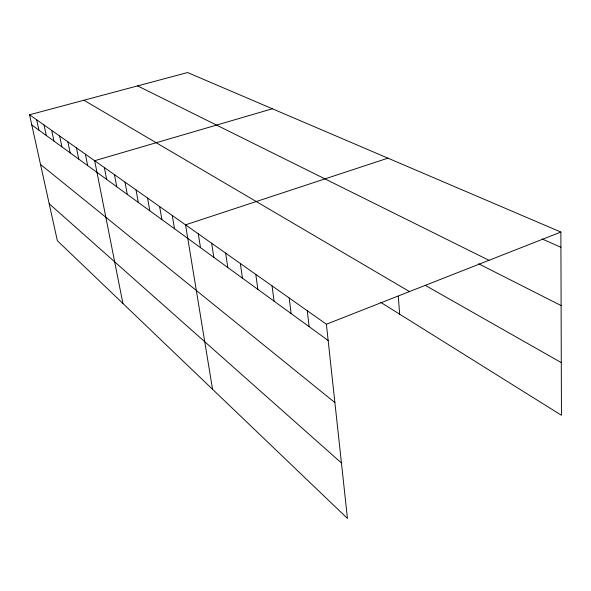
<?xml version="1.0" encoding="UTF-8"?>
<svg xmlns="http://www.w3.org/2000/svg" width="591" height="591" viewBox="0 0 591 591"><rect width="100%" height="100%" fill="white"/><g stroke="black" fill="none" stroke-linecap="round" stroke-linejoin="round"><path stroke-width="0.89" d="M560.881 232.056L187.569 72.545L29.55 114.772L326.395 324.223L560.881 232.056L561.45 415.281L380.744 302.37M387.918 158.152L185.544 224.839L212.561 389.306M272.362 108.774L94.663 160.715L122.913 303.471M542.117 238.949L560.925 247.297M137.592 85.894L488.986 260.313M478.592 263.771L561.11 305.577M425.225 285.32L561.287 362.615M83.915 100.241L409.467 291.57M31.803 124.967L328.16 340.512M40.513 164.424L334.89 402.574M49.201 203.755L341.443 462.982M29.55 114.772L57.357 240.707L347.456 518.455L326.395 324.223M36.664 119.788L38.925 130.146M44.037 124.989L46.305 135.516M51.683 130.389L53.966 141.086M59.625 135.989L61.915 146.871M67.876 141.81L70.166 152.87M76.453 147.861L78.751 159.112M85.377 154.162L87.675 165.606M104.348 167.549L106.653 179.405M114.455 174.677L116.752 186.756M124.996 182.117L127.294 194.417M136.019 189.888L138.309 202.432M147.543 198.022L149.826 210.802M159.614 206.54L161.882 219.571M172.262 215.471L174.515 228.761M198.295 233.837L200.497 247.659M211.644 243.256L213.824 257.351M225.651 253.14L227.794 267.509M240.352 263.512L242.45 278.169M255.8 274.409L257.853 289.376M272.067 285.889L274.061 301.159M289.198 297.975L291.127 313.577M307.283 310.74L309.137 326.675M398.304 296.239L399.649 314.183"/></g></svg>
